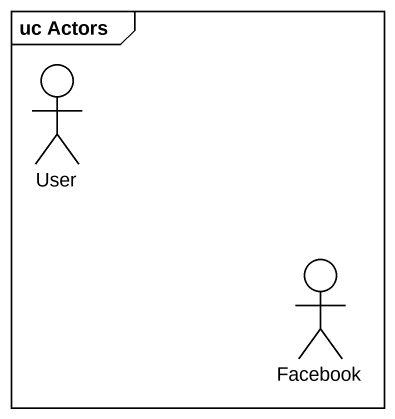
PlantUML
@startuml
mainframe uc Actors
actor User
actor Facebook
@enduml
